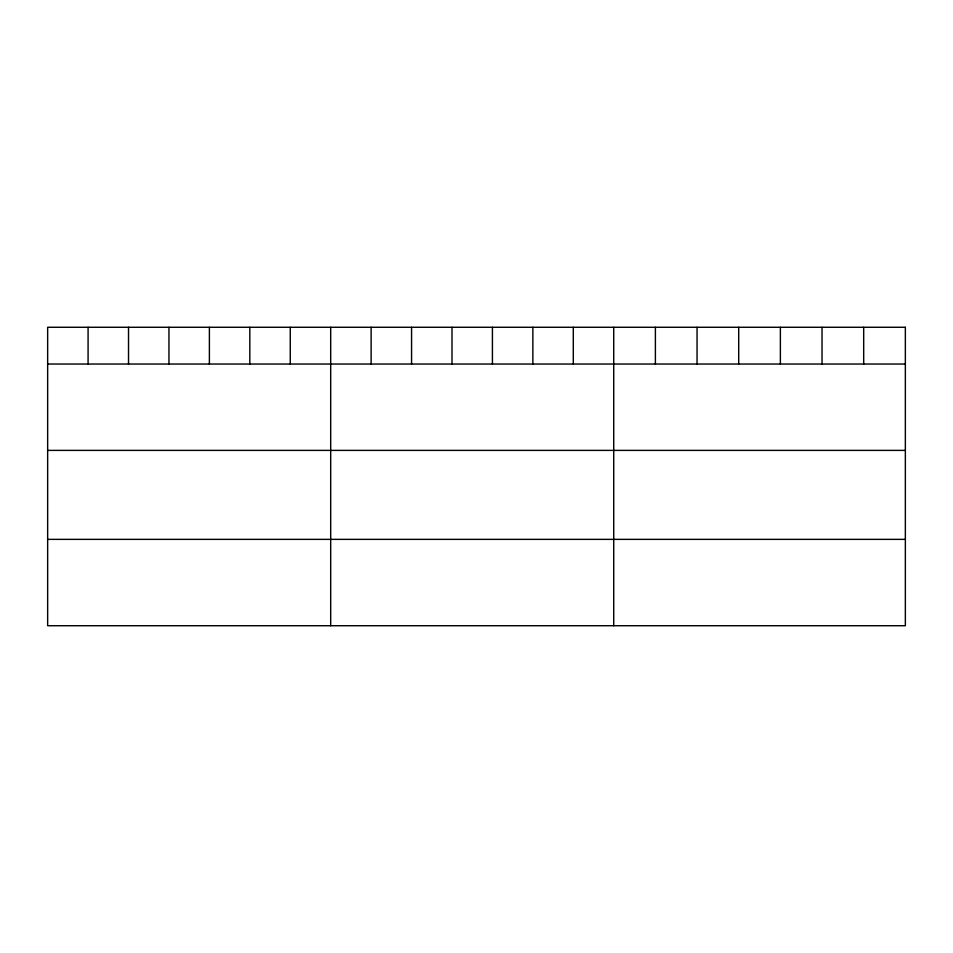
<?xml version="1.0" encoding="UTF-8"?>
<svg xmlns="http://www.w3.org/2000/svg" width="953" height="953" viewBox="0 0 953 953"><rect width="100%" height="100%" fill="white"/><g stroke="black" fill="none" stroke-linecap="round" stroke-linejoin="round"><path stroke-width="1.43" d="M47.65 364.034L905.35 364.034M47.65 450.388L905.35 450.388M47.65 539.362L905.35 539.362M863.692 327.272L863.692 364.034M822.034 327.272L822.034 364.034M780.376 327.272L780.376 364.034M738.706 327.272L738.706 364.034M697.048 327.272L697.048 364.034M655.39 327.272L655.39 364.034M613.732 327.272L613.732 625.728M573.301 327.272L573.301 364.034M532.858 327.272L532.858 364.034M492.427 327.272L492.427 364.034M451.996 327.272L451.996 364.034M411.565 327.272L411.565 364.034M371.122 327.272L371.122 364.034M330.691 327.272L330.691 625.728M290.26 327.272L290.26 364.034M249.817 327.272L249.817 364.034M209.386 327.272L209.386 364.034M168.955 327.272L168.955 364.034M128.524 327.272L128.524 364.034M88.081 327.272L88.081 364.034M905.35 327.272L47.65 327.272L47.65 625.728L905.35 625.728L905.35 327.272"/></g></svg>
